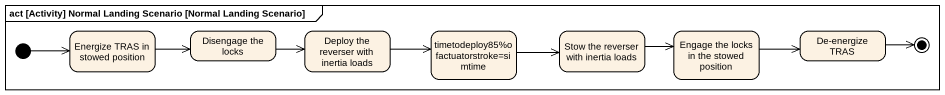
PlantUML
@startuml
mainframe act [Activity] Normal Landing Scenario [Normal Landing Scenario]
hide empty description
state "Energize TRAS in stowed position" as Energize_TRAS_in_stowed
state "Disengage the locks" as Disengage_the_locks
state "Deploy the reverser with inertia loads" as Deploy_the_reverser_with
state "timetodeploy85%ofactuatorstroke=simtime" as timetodeploy85
state "Stow the reverser with inertia loads" as Stow_the_reverser_with
state "Engage the locks in the stowed position" as Engage_the_locks_in_the
state "De-energize TRAS" as De_energize_TRAS
[*] -right-> Energize_TRAS_in_stowed
Energize_TRAS_in_stowed -right-> Disengage_the_locks
Disengage_the_locks -right-> Deploy_the_reverser_with
Deploy_the_reverser_with -right-> timetodeploy85
timetodeploy85 -right-> Stow_the_reverser_with
Stow_the_reverser_with -right-> Engage_the_locks_in_the
Engage_the_locks_in_the -right-> De_energize_TRAS
De_energize_TRAS -right-> [*]
@enduml
